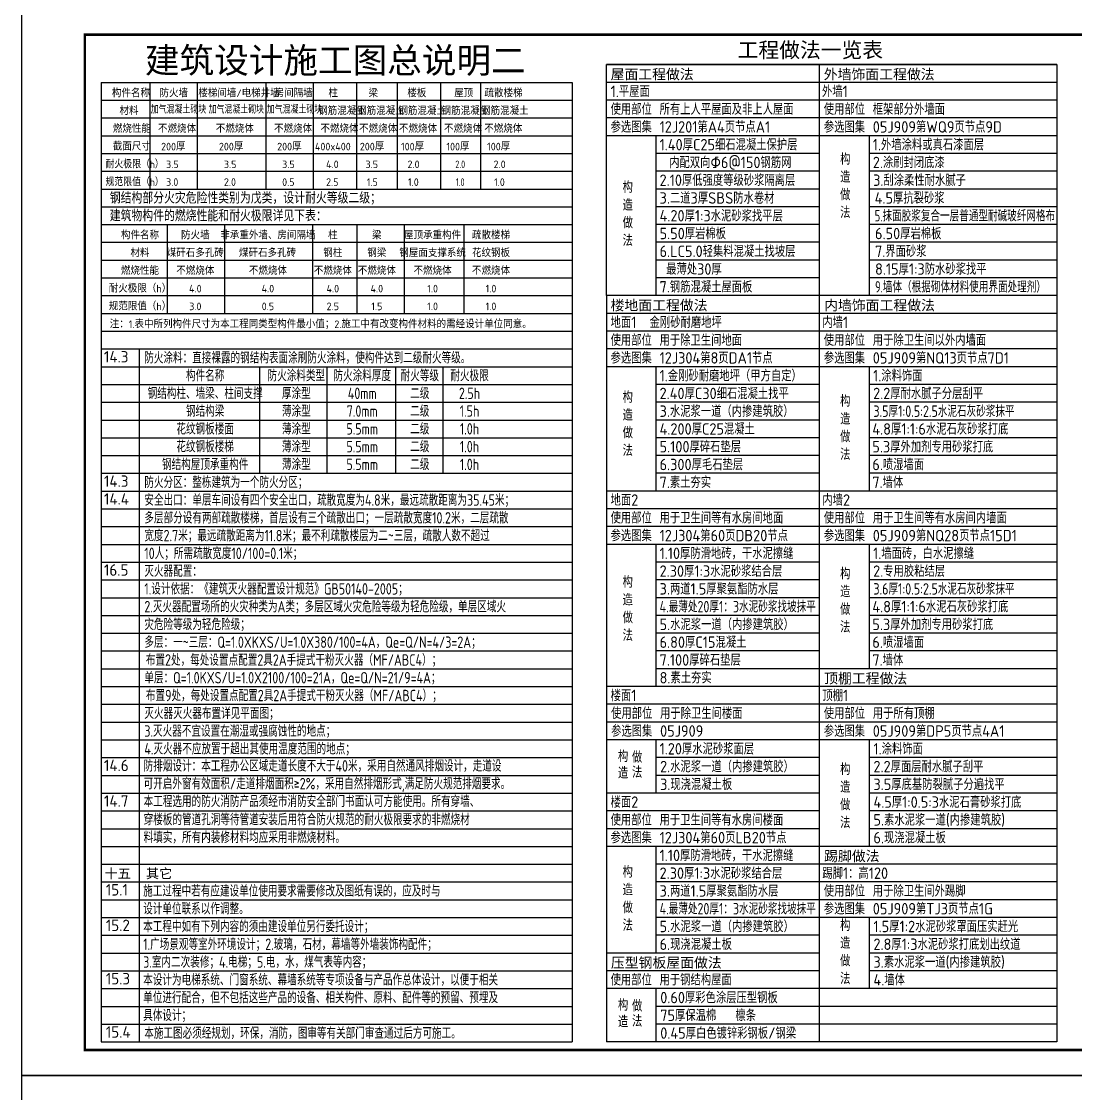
# Model space of a CAD drawing. Extents: x 5412679 to 5683609, y 301830 to 763830.
# Drawn here: x 5412679 to 5454221, y 679118 to 721355 of the extents above; entities that cross this region are included whole.
import ezdxf
from ezdxf.enums import TextEntityAlignment as Align

# ---------------------------------------------------------------- set-up
doc = ezdxf.new("R2010")
doc.units = 0
doc.header["$LTSCALE"] = 1000
doc.header["$MEASUREMENT"] = 0
for name, color, linetype in [('PUB_TEXT', 7, 'Continuous'), ('PUB_TITLE', 4, 'Continuous'), ('图框', 7, 'Continuous'), ('玻璃', 155, 'Continuous')]:
    doc.layers.add(name, color=color, linetype=linetype)
doc.styles.add('-黑体', font='simhei.ttf')
doc.styles.add('TSSD_REIN', font='TSSDENG', dxfattribs={"width": 0.8, "bigfont": 'TSSDCHN'})

msp = doc.modelspace()

# ---------------------------------------------------------------- linework, layer by layer
at = {"layer": 'PUB_TITLE', "linetype": 'ByBlock'}
for points in [[(5412679, 679830), (5486979, 679830), (5486979, 721830), (5412679, 721830)], [(5412679, 616830), (5524129, 616830), (5524129, 679830), (5412679, 679830)]]:
    msp.add_lwpolyline(points, close=True, dxfattribs=at)
at = {"layer": 'PUB_TITLE', "linetype": 'ByBlock', "const_width": 100}
msp.add_lwpolyline([(5415179, 680830), (5485979, 680830), (5485979, 720830), (5415179, 720830)], close=True, dxfattribs=at)
at = {"layer": '图框', "color": 147}
for p, q in [((5453483, 719653), (5435734, 719653)), ((5444136, 710553), (5444136, 719653)), ((5415820, 718952), (5434378, 718952)), ((5415820, 718952), (5415820, 681153)), ((5417740, 718952), (5417740, 714752)), ((5419601, 718952), (5419601, 714752)), ((5422314, 718952), (5422314, 714752)), ((5424175, 718952), (5424175, 714752)), ((5425889, 718952), (5425889, 714752)), ((5427493, 718952), (5427493, 714752)), ((5429188, 718952), (5429188, 714752)), ((5430771, 718952), (5430771, 714752)), ((5434378, 718952), (5434378, 681153)), ((5444136, 718952), (5435734, 718952)), ((5453483, 718952), (5444136, 718952)), ((5415820, 718253), (5434378, 718253)), ((5444136, 718253), (5435734, 718253)), ((5453483, 718253), (5444136, 718253)), ((5415820, 717553), (5434378, 717553)), ((5453483, 717553), (5435734, 717553)), ((5415820, 716853), (5434378, 716853)), ((5453483, 716853), (5435734, 716853)), ((5437683, 716853), (5437683, 710553)), ((5446085, 716853), (5446085, 710553)), ((5415820, 716153), (5434378, 716153)), ((5444136, 716153), (5437683, 716153)), ((5453483, 716153), (5446085, 716153)), ((5415820, 715453), (5434378, 715453)), ((5444136, 715453), (5437683, 715453)), ((5453483, 715453), (5446085, 715453)), ((5415820, 714752), (5434378, 714752)), ((5444136, 714752), (5437683, 714752)), ((5453483, 714752), (5446085, 714752)), ((5415820, 714053), (5434378, 714053)), ((5444136, 714053), (5437683, 714053)), ((5453483, 714053), (5446085, 714053)), ((5415820, 713353), (5434378, 713353)), ((5444136, 713353), (5437683, 713353)), ((5453483, 713353), (5446085, 713353)), ((5415820, 712653), (5434378, 712653)), ((5444136, 712653), (5437683, 712653)), ((5453483, 712653), (5446085, 712653)), ((5415820, 711953), (5434378, 711953)), ((5444136, 711953), (5437683, 711953)), ((5444136, 711953), (5437683, 711953)), ((5453483, 711953), (5446085, 711953)), ((5415820, 711253), (5434378, 711253)), ((5444136, 711253), (5437683, 711253)), ((5453483, 711253), (5446085, 711253)), ((5415820, 710553), (5434378, 710553)), ((5453483, 710553), (5435734, 710553)), ((5444136, 710553), (5435734, 710553)), ((5453483, 710553), (5444136, 710553)), ((5444136, 681153), (5444136, 710553)), ((5415820, 709853), (5434378, 709853)), ((5444136, 709853), (5435734, 709853)), ((5444136, 709853), (5437683, 709853)), ((5453483, 709853), (5444136, 709853)), ((5453483, 709853), (5444136, 709853)), ((5415820, 709153), (5434378, 709153)), ((5444136, 709153), (5435734, 709153)), ((5453483, 709153), (5444136, 709153)), ((5415820, 708453), (5434378, 708453)), ((5417320, 708453), (5417320, 681153)), ((5453483, 708453), (5435734, 708453)), ((5415820, 707753), (5434378, 707753)), ((5453483, 707753), (5435734, 707753)), ((5437683, 707753), (5437683, 702853)), ((5446085, 707753), (5446085, 702853)), ((5415820, 707053), (5434378, 707053)), ((5444136, 707053), (5437683, 707053)), ((5453483, 707053), (5446085, 707053)), ((5415820, 706353), (5434378, 706353)), ((5444136, 706353), (5437683, 706353)), ((5453483, 706353), (5446085, 706353)), ((5415820, 705653), (5434378, 705653)), ((5444136, 705653), (5437683, 705653)), ((5453483, 705653), (5446085, 705653)), ((5415820, 704953), (5434378, 704953)), ((5444136, 704953), (5437683, 704953)), ((5453483, 704953), (5446085, 704953)), ((5415820, 704253), (5434378, 704253)), ((5444136, 704253), (5437683, 704253)), ((5453483, 704253), (5446085, 704253)), ((5415820, 703553), (5434378, 703553)), ((5444136, 703553), (5437683, 703553)), ((5453483, 703553), (5446085, 703553)), ((5415820, 702853), (5434378, 702853)), ((5444136, 702853), (5435734, 702853)), ((5453483, 702853), (5444136, 702853)), ((5415820, 702153), (5434378, 702153)), ((5444136, 702153), (5435734, 702153)), ((5444136, 702153), (5435734, 702153)), ((5453483, 702153), (5444136, 702153)), ((5453483, 702153), (5444136, 702153)), ((5415820, 701453), (5434378, 701453)), ((5444136, 701453), (5435734, 701453)), ((5444136, 701453), (5435734, 701453)), ((5453483, 701453), (5444136, 701453)), ((5453483, 701453), (5444136, 701453)), ((5415820, 700753), (5434378, 700753)), ((5453483, 700753), (5435734, 700753)), ((5453483, 700753), (5435734, 700753)), ((5437683, 700753), (5437683, 695153)), ((5446085, 700753), (5446085, 695853)), ((5415820, 700053), (5434378, 700053)), ((5444136, 700053), (5437683, 700053)), ((5453483, 700053), (5446085, 700053)), ((5415820, 699353), (5434378, 699353)), ((5444136, 699353), (5437683, 699353)), ((5453483, 699353), (5446085, 699353)), ((5415820, 698653), (5434378, 698653)), ((5444136, 698653), (5437683, 698653)), ((5453483, 698653), (5446085, 698653)), ((5415820, 697953), (5434378, 697953)), ((5444136, 697953), (5437683, 697953)), ((5453483, 697953), (5446085, 697953)), ((5415820, 697253), (5434378, 697253)), ((5444136, 697253), (5437683, 697253)), ((5453483, 697253), (5446085, 697253)), ((5415820, 696553), (5434378, 696553)), ((5444136, 696553), (5437683, 696553)), ((5453483, 696553), (5446085, 696553)), ((5415820, 695853), (5434378, 695853)), ((5444136, 695853), (5437683, 695853)), ((5453483, 695853), (5444136, 695853)), ((5415820, 695153), (5434378, 695153)), ((5444136, 695153), (5435734, 695153)), ((5453483, 695153), (5444136, 695153)), ((5415820, 694453), (5434378, 694453)), ((5444136, 694453), (5435734, 694453)), ((5453483, 694453), (5444136, 694453)), ((5415820, 693753), (5434378, 693753)), ((5444136, 693753), (5435734, 693753)), ((5453483, 693753), (5444136, 693753)), ((5415820, 693053), (5434378, 693053)), ((5453483, 693053), (5435734, 693053)), ((5437683, 693053), (5437683, 690953)), ((5446085, 693053), (5446085, 688853)), ((5415820, 692353), (5434378, 692353)), ((5444136, 692353), (5437683, 692353)), ((5453483, 692353), (5446085, 692353)), ((5415820, 691653), (5434378, 691653)), ((5444136, 691653), (5437683, 691653)), ((5453483, 691653), (5446085, 691653)), ((5415820, 690953), (5434378, 690953)), ((5444136, 690953), (5435734, 690953)), ((5453483, 690953), (5446085, 690953)), ((5415820, 690253), (5434378, 690253)), ((5444136, 690253), (5435734, 690253)), ((5453483, 690253), (5446085, 690253)), ((5415820, 689553), (5434378, 689553)), ((5444136, 689553), (5435734, 689553)), ((5453483, 689553), (5446085, 689553)), ((5415820, 688853), (5434378, 688853)), ((5444136, 688853), (5435734, 688853)), ((5437683, 688853), (5437683, 684653)), ((5453483, 688853), (5444136, 688853)), ((5415820, 688153), (5434378, 688153)), ((5444136, 688153), (5437683, 688153)), ((5453483, 688153), (5444136, 688153)), ((5415820, 687453), (5434378, 687453)), ((5444136, 687453), (5437683, 687453)), ((5453483, 687453), (5444136, 687453)), ((5415820, 686753), (5434378, 686753)), ((5444136, 686753), (5437683, 686753)), ((5453483, 686753), (5444136, 686753)), ((5415820, 686053), (5434378, 686053)), ((5417320, 686053), (5417320, 681153)), ((5444136, 686053), (5437683, 686053)), ((5453483, 686053), (5444136, 686053)), ((5446085, 686053), (5446085, 683253)), ((5415820, 685353), (5434378, 685353)), ((5444136, 685353), (5437683, 685353)), ((5437683, 685353), (5437683, 684653)), ((5453483, 685353), (5446085, 685353)), ((5415820, 684653), (5434378, 684653)), ((5444136, 684653), (5435734, 684653)), ((5453483, 684653), (5446085, 684653)), ((5415820, 683953), (5434378, 683953)), ((5444136, 683953), (5435734, 683953)), ((5453483, 683953), (5446085, 683953)), ((5415820, 683253), (5434378, 683253)), ((5444136, 683253), (5435734, 683253)), ((5437683, 683253), (5437683, 681153)), ((5453483, 683253), (5444136, 683253)), ((5415820, 682553), (5434378, 682553)), ((5444136, 682553), (5437683, 682553)), ((5453483, 682553), (5444136, 682553)), ((5415820, 681853), (5434378, 681853)), ((5444136, 681853), (5437683, 681853)), ((5453483, 681853), (5444136, 681853)), ((5415820, 681153), (5434378, 681153)), ((5444136, 681153), (5435734, 681153)), ((5453483, 681153), (5444136, 681153))]:
    msp.add_line(p, q, dxfattribs=at)
for points in [[(5435734, 710553), (5435734, 719653), (5453483, 719653), (5453483, 710553)], [(5435734, 710553), (5435734, 681153)], [(5453483, 710553), (5453483, 681153)]]:
    msp.add_lwpolyline(points, dxfattribs=at)
at = {"layer": '玻璃', "ltscale": 5}
for p, q in [((5418417, 713353), (5418417, 709853)), ((5420679, 713353), (5420679, 709853)), ((5424152, 713353), (5424152, 709853)), ((5425896, 713353), (5425896, 709853)), ((5427766, 713353), (5427766, 709853)), ((5430114, 713353), (5430114, 709853)), ((5422060, 707753), (5422060, 703553)), ((5424714, 707753), (5424714, 703553)), ((5427422, 707753), (5427422, 703553)), ((5429281, 707753), (5429281, 703553))]:
    msp.add_line(p, q, dxfattribs=at)

# ---------------------------------------------------------------- texts
at = {"layer": 'PUB_TEXT'}
for s, height, style, p in [('工程做法一览表', 600, '-黑体', (5440906, 719932)), ('屋面工程做法', 400, '-黑体', (5435898, 719075)), ('外墙饰面工程做法', 400, '-黑体', (5444300, 719075)), ('构件名称', 300, 'TSSD_REIN', (5416246, 718375)), ('防火墙', 300, 'TSSD_REIN', (5418120, 718375)), ('楼梯间墙/电梯井墙', 300, 'TSSD_REIN', (5419651, 718375)), ('房间隔墙', 300, 'TSSD_REIN', (5422659, 718375)), ('柱', 300, 'TSSD_REIN', (5424778, 718375)), ('梁', 300, 'TSSD_REIN', (5426357, 718375)), ('楼板', 300, 'TSSD_REIN', (5427887, 718375)), ('屋顶', 300, 'TSSD_REIN', (5429733, 718375)), ('疏散楼梯', 300, 'TSSD_REIN', (5430928, 718375)), ('材料', 300, 'TSSD_REIN', (5416544, 717675)), ('钢筋混凝土', 300, 'TSSD_REIN', (5424373, 717675)), ('钢筋混凝土', 300, 'TSSD_REIN', (5425909, 717675)), ('钢筋混凝土', 300, 'TSSD_REIN', (5427533, 717675)), ('钢筋混凝土', 300, 'TSSD_REIN', (5429236, 717675)), ('钢筋混凝土', 300, 'TSSD_REIN', (5430792, 717675)), ('燃烧性能', 300, 'TSSD_REIN', (5416284, 716975)), ('不燃烧体', 300, 'TSSD_REIN', (5418060, 716975)), ('不燃烧体', 300, 'TSSD_REIN', (5420338, 716975)), ('不燃烧体', 300, 'TSSD_REIN', (5422634, 716975)), ('不燃烧体', 300, 'TSSD_REIN', (5424463, 716975)), ('不燃烧体', 300, 'TSSD_REIN', (5425983, 716975)), ('不燃烧体', 300, 'TSSD_REIN', (5427556, 716975)), ('不燃烧体', 300, 'TSSD_REIN', (5429331, 716975)), ('不燃烧体', 300, 'TSSD_REIN', (5430918, 716975)), ('截面尺寸', 300, 'TSSD_REIN', (5416280, 716275)), ('200厚', 300, 'TSSD_REIN', (5418184, 716275)), ('200厚', 300, 'TSSD_REIN', (5420462, 716275)), ('200厚', 300, 'TSSD_REIN', (5422758, 716275)), ('400x400', 300, 'TSSD_REIN', (5424247, 716275)), ('200厚', 300, 'TSSD_REIN', (5426016, 716275)), ('100厚', 300, 'TSSD_REIN', (5427639, 716275)), ('100厚', 300, 'TSSD_REIN', (5429428, 716275)), ('100厚', 300, 'TSSD_REIN', (5431032, 716275)), ('3.5', 300, 'TSSD_REIN', (5418380, 715575)), ('3.5', 300, 'TSSD_REIN', (5420658, 715575)), ('3.5', 300, 'TSSD_REIN', (5422954, 715575)), ('4.0', 300, 'TSSD_REIN', (5424685, 715575)), ('3.5', 300, 'TSSD_REIN', (5426237, 715575)), ('2.0', 300, 'TSSD_REIN', (5427893, 715575)), ('2.0', 300, 'TSSD_REIN', (5431286, 715575)), ('3.0', 300, 'TSSD_REIN', (5418380, 714875)), ('2.0', 300, 'TSSD_REIN', (5420658, 714875)), ('0.5', 300, 'TSSD_REIN', (5422954, 714875)), ('2.5', 300, 'TSSD_REIN', (5424685, 714875)), ('1.5', 300, 'TSSD_REIN', (5426289, 714875)), ('1.0', 300, 'TSSD_REIN', (5427913, 714875)), ('1.0', 300, 'TSSD_REIN', (5431305, 714875)), ('钢结构部分火灾危险性类别为戊类，设计耐火等级二级；', 450, 'TSSD_REIN', (5416161, 714179)), ('建筑物构件的燃烧性能和耐火极限详见下表：', 450, 'TSSD_REIN', (5416161, 713479)), ('楼地面工程做法', 400, '-黑体', (5435898, 709975)), ('内墙饰面工程做法', 400, '-黑体', (5444313, 709975)), ('注：1.表中所列构件尺寸为本工程同类型构件最小值；2.施工中有改变构件材料的需经设计单位同意。', 300, 'TSSD_REIN', (5416158, 709275)), ('14.3', 450, 'TSSD_REIN', (5415931, 707919)), ('14.3', 450, 'TSSD_REIN', (5415931, 703019)), ('14.4', 450, 'TSSD_REIN', (5415931, 702319)), ('16.5', 450, 'TSSD_REIN', (5415931, 699519)), ('顶棚工程做法', 400, '-黑体', (5444313, 695275)), ('14.6', 450, 'TSSD_REIN', (5415931, 691819)), ('14.7', 450, 'TSSD_REIN', (5415931, 690419)), ('踢脚做法', 400, '-黑体', (5444313, 688275)), ('十五', 380, '-黑体', (5415957, 687597)), ('其它', 380, '-黑体', (5417589, 687597)), ('15.1', 450, 'TSSD_REIN', (5416005, 686919)), ('15.2', 450, 'TSSD_REIN', (5416005, 685519)), ('压型钢板屋面做法', 400, '-黑体', (5435911, 684075)), ('15.3', 450, 'TSSD_REIN', (5416005, 683419)), ('15.4', 450, 'TSSD_REIN', (5416005, 681319))]:
    msp.add_text(s, height=height, dxfattribs=dict(at, style=style)).set_placement(p)
at = {"layer": 'PUB_TEXT', "color": 4, "style": '-黑体'}
msp.add_text('建筑设计施工图总说明二', height=1000, dxfattribs=at).set_placement((5425048, 719841), align=Align.MIDDLE)
at = {"layer": 'PUB_TEXT', "style": 'TSSD_REIN'}
for s, height, width, p in [('1.平屋面', 450, 0.95, (5435898, 718375)), ('外墙1', 450, 0.95, (5444230, 718375)), ('加气混凝土砌块', 300, 0.8, (5417778, 717729)), ('加气混凝土砌块', 300, 0.8, (5420056, 717729)), ('加气混凝土砌块', 300, 0.8, (5422351, 717729)), ('使用部位', 450, 0.95, (5435898, 717675)), ('所有上人平屋面及非上人屋面', 450, 0.95, (5437828, 717675)), ('使用部位', 450, 0.95, (5444300, 717675)), ('框架部分外墙面', 450, 0.95, (5446230, 717675)), ('参选图集', 450, 0.95, (5435898, 716975)), ('12J201第A4页节点A1', 450, 0.95, (5437828, 716975)), ('参选图集', 450, 0.95, (5444300, 716975)), ('05J909第WQ9页节点9D', 450, 0.95, (5446229, 716975)), ('1.40厚C25细石混凝土保护层', 450, 0.95, (5437828, 716275)), ('1.外墙涂料或真石漆面层', 450, 0.95, (5446230, 716275)), ('内配双向Φ6@150钢筋网', 450, 0.95, (5438208, 715575)), ('构', 450, 0.95, (5444942, 715707, 0)), ('2.涂刷封闭底漆', 450, 0.95, (5446230, 715575)), ('耐火极限（h）', 300, 0.9, (5415991, 715575)), ('2.0', 300, 0.8, (5429778, 715575)), ('造', 450, 0.95, (5444942, 715007, 0)), ('规范限值（h）', 300, 0.9, (5415991, 714875)), ('1.0', 300, 0.8, (5429798, 714875)), ('构', 450, 0.95, (5436371, 714602, 0)), ('2.10厚低强度等级砂浆隔离层', 450, 0.95, (5437828, 714875)), ('3.刮涂柔性耐水腻子', 450, 0.95, (5446243, 714875)), ('3.二道3厚SBS防水卷材', 450, 0.95, (5437828, 714175)), ('做', 450, 0.95, (5444942, 714307, 0)), ('4.5厚抗裂砂浆', 450, 0.95, (5446305, 714175)), ('造', 450, 0.95, (5436371, 713902, 0)), ('4.20厚1:3水泥砂浆找平层', 450, 0.95, (5437828, 713475)), ('法', 450, 0.95, (5444942, 713607, 0)), ('5.抹面胶浆复合一层普通型耐碱玻纤网格布', 450, 0.7, (5446305, 713475)), ('做', 450, 0.95, (5436371, 713202, 0)), ('法', 450, 0.95, (5436371, 712502, 0)), ('5.50厚岩棉板', 450, 0.95, (5437828, 712775)), ('6.50厚岩棉板', 450, 0.95, (5446318, 712775)), ('6.LC5.0轻集料混凝土找坡层', 450, 0.95, (5437828, 712075)), ('7.界面砂浆', 450, 0.95, (5446318, 712075)), (' 最薄处30厚', 450, 0.95, (5437828, 711375)), ('8.15厚1:3防水砂浆找平', 450, 0.95, (5446318, 711375)), ('7.钢筋混凝土屋面板', 450, 0.95, (5437828, 710675)), ('9.墙体（根据砌体材料使用界面处理剂）', 450, 0.7, (5446318, 710675)), ('地面1  金刚砂耐磨地坪', 450, 0.95, (5435898, 709275)), ('内墙1', 450, 0.95, (5444243, 709275)), ('使用部位', 450, 0.95, (5435898, 708575)), ('用于除卫生间地面', 450, 0.95, (5437828, 708575)), ('使用部位', 450, 0.95, (5444300, 708575)), ('用于除卫生间以外内墙面', 450, 0.95, (5446230, 708575)), ('防火涂料：直接裸露的钢结构表面涂刷防火涂料，使构件达到二级耐火等级。', 450, 0.8, (5417519, 707879)), ('参选图集', 450, 0.95, (5435898, 707875)), ('12J304第8页DA1节点', 450, 0.95, (5437828, 707875)), ('参选图集', 450, 0.95, (5444300, 707875)), ('05J909第NQ13页节点7D1', 450, 0.95, (5446229, 707875)), ('1.金刚砂耐磨地坪（甲方自定）', 450, 0.95, (5437828, 707175)), ('1.涂料饰面', 450, 0.95, (5446243, 707175)), ('构', 450, 0.95, (5436371, 706329, 0)), ('2.40厚C30细石混凝土找平', 450, 0.95, (5437828, 706475)), ('构', 450, 0.95, (5444942, 706175, 0)), ('2.2厚耐水腻子分层刮平', 450, 0.95, (5446243, 706475)), ('3.水泥浆一道（内掺建筑胶）', 450, 0.95, (5437828, 705775)), ('3.5厚1:0.5:2.5水泥石灰砂浆抹平', 450, 0.8, (5446256, 705775)), ('造', 450, 0.95, (5436371, 705629, 0)), ('造', 450, 0.95, (5444942, 705475, 0)), ('做', 450, 0.95, (5436371, 704929, 0)), ('4.200厚C25混凝土', 450, 0.95, (5437828, 705075)), ('4.8厚1:1:6水泥石灰砂浆打底', 450, 0.95, (5446213, 705075)), ('做', 450, 0.95, (5444942, 704775, 0)), ('法', 450, 0.95, (5436371, 704229, 0)), ('5.100厚碎石垫层', 450, 0.95, (5437828, 704375)), ('法', 450, 0.95, (5444942, 704075, 0)), ('5.3厚外加剂专用砂浆打底', 450, 0.95, (5446213, 704375)), ('6.300厚毛石垫层', 450, 0.95, (5437828, 703675)), ('6.喷湿墙面', 450, 0.95, (5446213, 703675)), ('防火分区：整栋建筑为一个防火分区；', 450, 0.8, (5417524, 702975)), ('7.素土夯实', 450, 0.95, (5437828, 702975)), ('7.墙体', 450, 0.95, (5446213, 702975)), ('安全出口：单层车间设有四个安全出口，疏散宽度为4.8米，最远疏散距离为35.45米；', 450, 0.8, (5417524, 702275)), ('地面2', 450, 0.95, (5435898, 702275)), ('内墙2', 450, 0.95, (5444243, 702275)), ('多层部分设有两部疏散楼梯，首层设有三个疏散出口；一层疏散宽度10.2米，二层疏散', 450, 0.8, (5417524, 701575)), ('使用部位', 450, 0.95, (5435898, 701575)), ('用于卫生间等有水房间地面', 450, 0.95, (5437828, 701575)), ('使用部位', 450, 0.95, (5444300, 701575)), ('用于卫生间等有水房间内墙面', 450, 0.95, (5446230, 701575)), ('宽度2.7米；最远疏散距离为11.8米；最不利疏散楼层为二~三层，疏散人数不超过', 450, 0.8, (5417524, 700875)), ('参选图集', 450, 0.95, (5435898, 700875)), ('12J304第60页DB20节点', 450, 0.95, (5437828, 700875)), ('参选图集', 450, 0.95, (5444300, 700875)), ('05J909第NQ28页节点15D1', 450, 0.95, (5446229, 700875)), ('10人；所需疏散宽度10/100=0.1米；', 450, 0.8, (5417524, 700175)), ('1.10厚防滑地砖，干水泥擦缝', 450, 0.95, (5437828, 700175)), ('1.墙面砖，白水泥擦缝', 450, 0.95, (5446243, 700175)), ('灭火器配置：', 450, 0.8, (5417524, 699475)), ('2.30厚1:3水泥砂浆结合层', 450, 0.95, (5437828, 699475)), ('2.专用胶粘结层', 450, 0.95, (5446243, 699475)), ('构', 450, 0.95, (5436371, 699047, 0)), ('构', 450, 0.95, (5444942, 699374, 0)), ('1.设计依据：《建筑灭火器配置设计规范》GB50140-2005；', 450, 0.8, (5417524, 698775)), ('3.两道1.5厚聚氨酯防水层', 450, 0.95, (5437828, 698775)), ('造', 450, 0.95, (5444942, 698674, 0)), ('3.6厚1:0.5:2.5水泥石灰砂浆抹平', 450, 0.8, (5446256, 698775)), ('造', 450, 0.95, (5436371, 698347, 0)), ('2.灭火器配置场所的火灾种类为A类；多层区域火灾危险等级为轻危险级，单层区域火', 450, 0.8, (5417524, 698075)), ('4.最薄处20厚1：3水泥砂浆找坡抹平', 450, 0.8, (5437828, 698075)), ('做', 450, 0.95, (5444942, 697974, 0)), ('4.8厚1:1:6水泥石灰砂浆打底', 450, 0.95, (5446213, 698075)), ('灾危险等级为轻危险级；', 450, 0.8, (5417524, 697375)), ('做', 450, 0.95, (5436371, 697647, 0)), ('5.水泥浆一道（内掺建筑胶）', 450, 0.95, (5437828, 697375)), ('法', 450, 0.95, (5444942, 697274, 0)), ('5.3厚外加剂专用砂浆打底', 450, 0.95, (5446213, 697375)), ('法', 450, 0.95, (5436371, 696947, 0)), ('多层：一~三层：Q=1.0XKXS/U=1.0X380/100=4A，Qe=Q/N=4/3=2A；', 450, 0.8, (5417524, 696675)), ('6.80厚C15混凝土', 450, 0.95, (5437828, 696675)), ('6.喷湿墙面', 450, 0.95, (5446213, 696675)), ('布置2处，每处设置点配置2具2A手提式干粉灭火器（MF/ABC4）；', 450, 0.8, (5417583, 695974)), ('7.100厚碎石垫层', 450, 0.95, (5437828, 695975)), ('7.墙体', 450, 0.95, (5446213, 695975)), ('单层：Q=1.0KXS/U=1.0X2100/100=21A，Qe=Q/N=21/9=4A；', 450, 0.8, (5417524, 695275)), ('8.素土夯实', 450, 0.95, (5437828, 695275)), ('布置9处，每处设置点配置2具2A手提式干粉灭火器（MF/ABC4）；', 450, 0.8, (5417583, 694574)), ('楼面1', 450, 0.95, (5435898, 694575)), ('顶棚1', 450, 0.95, (5444243, 694575)), ('灭火器灭火器布置详见平面图；', 450, 0.8, (5417524, 693875)), ('使用部位', 450, 0.95, (5435917, 693875)), ('用于除卫生间楼面', 450, 0.95, (5437847, 693875)), ('使用部位', 450, 0.95, (5444300, 693875)), ('用于所有顶棚', 450, 0.95, (5446230, 693875)), ('3.灭火器不宜设置在潮湿或强腐蚀性的地点；', 450, 0.8, (5417524, 693175)), ('参选图集', 450, 0.95, (5435917, 693175)), ('05J909', 450, 0.95, (5437847, 693175)), ('参选图集', 450, 0.95, (5444300, 693175)), ('05J909第DP5页节点4A1', 450, 0.95, (5446229, 693175)), ('4.灭火器不应放置于超出其使用温度范围的地点；', 450, 0.8, (5417524, 692475)), ('1.20厚水泥砂浆面层', 450, 0.95, (5437828, 692475)), ('1.涂料饰面', 450, 0.95, (5446256, 692475)), ('防排烟设计：本工程办公区域走道长度不大于40米，采用自然通风排烟设计，走道设', 450, 0.8, (5417495, 691803)), ('构', 450, 0.95, (5436188, 692180, 0)), ('做', 450, 0.95, (5436740, 692148, 0)), ('2.水泥浆一道（内掺建筑胶）', 450, 0.95, (5437847, 691775)), ('造', 450, 0.95, (5436188, 691528, 0)), ('法', 450, 0.95, (5436740, 691551, 0)), ('构', 450, 0.95, (5444942, 691670, 0)), ('2.2厚面层耐水腻子刮平', 450, 0.95, (5446256, 691775)), ('可开启外窗有效面积/走道排烟面积≥2%%%，采用自然排烟形式,满足防火规范排烟要求。', 450, 0.8, (5417495, 691103)), ('3.现浇混凝土板', 450, 0.95, (5437847, 691075)), ('造', 450, 0.95, (5444942, 690970, 0)), ('3.5厚底基防裂腻子分遍找平', 450, 0.95, (5446256, 691075)), ('本工程选用的防火消防产品须经市消防安全部门书面认可方能使用。所有穿墙、', 450, 0.8, (5417495, 690403)), ('楼面2', 450, 0.95, (5435898, 690375)), ('做', 450, 0.95, (5444942, 690270, 0)), ('4.5厚1:0.5:3水泥石膏砂浆打底', 450, 0.95, (5446256, 690375)), ('穿楼板的管道孔洞等待管道安装后用符合防火规范的耐火极限要求的非燃烧材', 450, 0.8, (5417495, 689689)), ('使用部位', 450, 0.95, (5435898, 689675)), ('用于卫生间等有水房间楼面', 450, 0.95, (5437828, 689675)), ('5.素水泥浆一道(内掺建筑胶)', 450, 0.95, (5446256, 689675)), ('法', 450, 0.95, (5444942, 689570, 0)), ('料填实，所有内装修材料均应采用非燃烧材料。', 450, 0.8, (5417495, 688985)), ('参选图集', 450, 0.95, (5435898, 688975)), ('12J304第60页LB20节点', 450, 0.95, (5437828, 688975)), ('6.现浇混凝土板', 450, 0.95, (5446256, 688975)), ('1.10厚防滑地砖，干水泥擦缝', 450, 0.95, (5437828, 688275)), ('构', 450, 0.95, (5436371, 687624, 0)), ('2.30厚1:3水泥砂浆结合层', 450, 0.95, (5437828, 687575)), ('踢脚1：高120', 450, 0.95, (5444243, 687575)), ('施工过程中若有应建设单位使用要求需要修改及图纸有误的，应及时与', 450, 0.8, (5417478, 686875)), ('造', 450, 0.95, (5436371, 686924, 0)), ('3.两道1.5厚聚氨酯防水层', 450, 0.95, (5437828, 686875)), ('使用部位', 450, 0.95, (5444300, 686875)), ('用于除卫生间外踢脚', 450, 0.95, (5446230, 686875)), ('设计单位联系以作调整。', 450, 0.8, (5417478, 686175)), ('做', 450, 0.95, (5436371, 686224, 0)), ('4.最薄处20厚1：3水泥砂浆找坡抹平', 450, 0.8, (5437828, 686175)), ('参选图集', 450, 0.95, (5444300, 686175)), ('05J909第TJ3页节点1G', 450, 0.95, (5446229, 686175)), ('本工程中如有下列内容的须由建设单位另行委托设计；', 450, 0.8, (5417478, 685475)), ('法', 450, 0.95, (5436371, 685524, 0)), ('5.水泥浆一道（内掺建筑胶）', 450, 0.95, (5437828, 685475)), ('构', 450, 0.95, (5444942, 685524, 0)), ('1.5厚1:2水泥砂浆罩面压实赶光', 450, 0.95, (5446256, 685475)), ('1.广场景观等室外环境设计；2.玻璃，石材，幕墙等外墙装饰构配件；', 450, 0.8, (5417478, 684775)), ('6.现浇混凝土板', 450, 0.95, (5437828, 684775)), ('造', 450, 0.95, (5444942, 684824, 0)), ('2.8厚1:3水泥砂浆打底划出纹道', 450, 0.95, (5446256, 684775)), ('3.室内二次装修；4.电梯；5.电，水，煤气表等内容；', 450, 0.8, (5417478, 684075)), ('做', 450, 0.95, (5444942, 684124, 0)), ('3.素水泥浆一道(内掺建筑胶)', 450, 0.95, (5446256, 684075)), ('本设计为电梯系统、门窗系统、幕墙系统等专项设备与产品作总体设计，以便于相关', 450, 0.8, (5417478, 683375)), ('使用部位', 450, 0.95, (5435898, 683375)), ('用于钢结构屋面', 450, 0.95, (5437828, 683375)), ('法', 450, 0.95, (5444942, 683424, 0)), ('4.墙体', 450, 0.95, (5446256, 683375)), ('单位进行配合，但不包括这些产品的设备、相关构件、原料、配件等的预留、预埋及', 450, 0.8, (5417478, 682675)), ('0.60厚彩色涂层压型钢板', 450, 0.95, (5437854, 682675)), ('构', 450, 0.95, (5436188, 682380, 0)), ('做', 450, 0.95, (5436740, 682348, 0)), ('具体设计；', 450, 0.8, (5417478, 681975)), ('造', 450, 0.95, (5436188, 681728, 0)), ('法', 450, 0.95, (5436740, 681751, 0)), ('75厚保温棉', 450, 0.95, (5437854, 681975)), ('檩条', 450, 0.95, (5440817, 681975)), ('本施工图必须经规划，环保，消防，图审等有关部门审查通过后方可施工。', 450, 0.8, (5417519, 681275)), ('0.45厚白色镀锌彩钢板/钢梁', 450, 0.95, (5437854, 681275))]:
    msp.add_text(s, height=height, dxfattribs=dict(at, width=width)).set_placement(p)
for s, p in [('构件名称', (5417352, 712779)), ('防火墙', (5419532, 712779)), ('非承重外墙、房间隔墙', (5422392, 712779)), ('柱', (5424950, 712779)), ('梁', (5426685, 712779)), ('屋顶承重构件', (5428883, 712779)), ('疏散楼梯', (5431184, 712779)), ('材料', (5417352, 712079)), ('煤矸石多孔砖', (5419532, 712079)), ('煤矸石多孔砖', (5422378, 712079)), ('钢柱', (5424950, 712079)), ('钢梁', (5426685, 712079)), ('钢屋面支撑系统', (5428883, 712079)), ('花纹钢板', (5431184, 712079)), ('燃烧性能', (5417352, 711379)), ('不燃烧体', (5419532, 711379)), ('不燃烧体', (5422392, 711379)), ('不燃烧体', (5424950, 711379)), ('不燃烧体', (5426685, 711379)), ('不燃烧体', (5428883, 711379)), ('不燃烧体', (5431184, 711379)), ('耐火极限（h）', (5417352, 710679)), ('4.0', (5419532, 710679)), ('4.0', (5422392, 710679)), ('4.0', (5424950, 710679)), ('4.0', (5426685, 710679)), ('1.0', (5428883, 710679)), ('1.0', (5431184, 710679)), ('规范限值（h）', (5417352, 709979)), ('3.0', (5419532, 709979)), ('0.5', (5422392, 709979)), ('2.5', (5424950, 709979)), ('1.5', (5426685, 709979)), ('1.0', (5428883, 709979)), ('1.0', (5431184, 709979))]:
    msp.add_text(s, height=300, dxfattribs=at).set_placement(p, align=Align.CENTER)
at = {"layer": 'PUB_TEXT', "style": 'TSSD_REIN', "width": 0.8}
for s, p in [('构件名称', (5419920, 707179)), ('防火涂料类型', (5423513, 707179)), ('防火涂料厚度', (5426110, 707179)), ('耐火等级', (5428378, 707179)), ('耐火极限', (5430338, 707179)), ('钢结构柱、墙梁、柱间支撑', (5419920, 706479)), ('厚涂型', (5423513, 706479)), ('40mm', (5426110, 706479)), ('二级', (5428378, 706479)), ('2.5h', (5430338, 706479)), ('钢结构梁', (5419920, 705779)), ('薄涂型', (5423513, 705779)), ('7.0mm', (5426110, 705779)), ('二级', (5428378, 705779)), ('1.5h', (5430338, 705779)), ('花纹钢板楼面', (5419920, 705079)), ('薄涂型', (5423513, 705079)), ('5.5mm', (5426110, 705079)), ('二级', (5428378, 705079)), ('1.0h', (5430338, 705079)), ('花纹钢板楼梯', (5419920, 704379)), ('薄涂型', (5423513, 704379)), ('5.5mm', (5426110, 704379)), ('二级', (5428378, 704379)), ('1.0h', (5430338, 704379)), ('钢结构屋顶承重构件', (5419920, 703679)), ('薄涂型', (5423513, 703679)), ('5.5mm', (5426110, 703679)), ('二级', (5428378, 703679)), ('1.0h', (5430338, 703679))]:
    msp.add_text(s, height=450, dxfattribs=at).set_placement(p, align=Align.CENTER)

doc.saveas('drawing.dxf')
